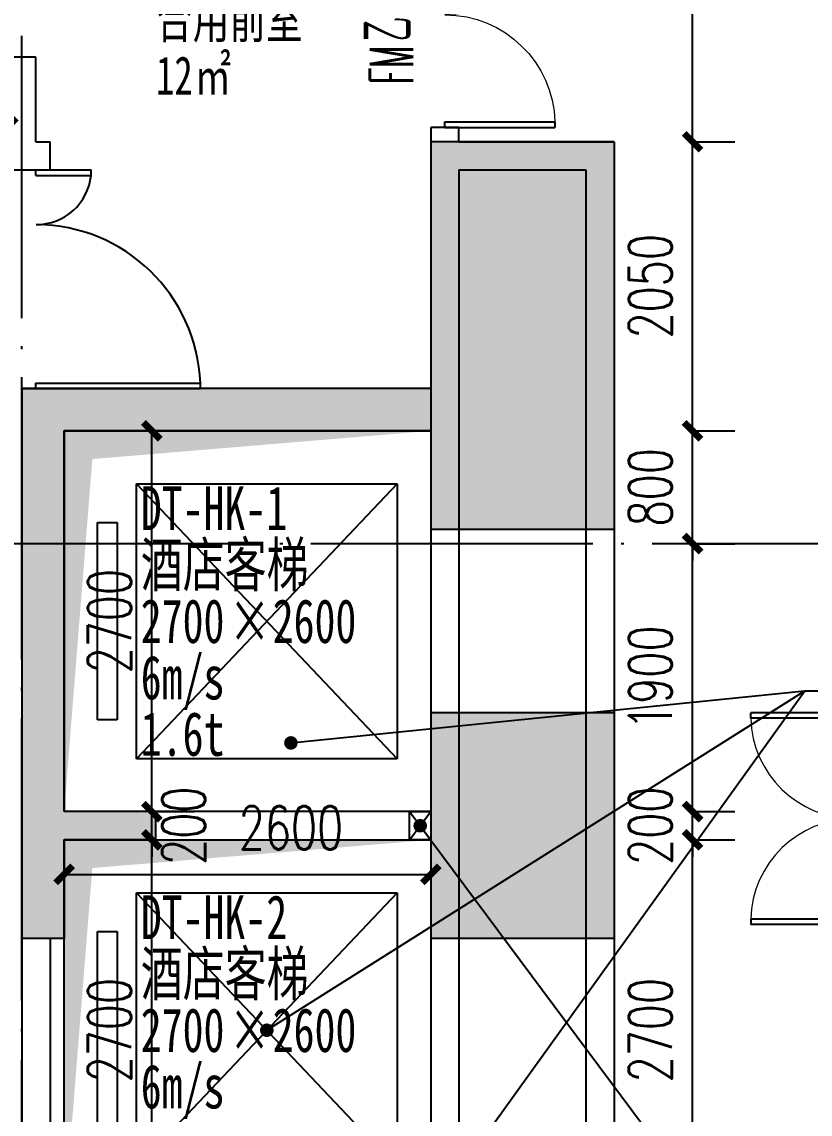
# Model space of a CAD drawing. Header units: millimetres. Extents: x 12325263 to 13848842, y -1463133 to 573208.
# Drawn here: x 12591197 to 12596787, y -621732 to -613987 of the extents above; entities that cross this region are included whole.
import ezdxf

# ---------------------------------------------------------------- set-up
doc = ezdxf.new("R2010")
doc.units = ezdxf.units.MM
doc.header["$LTSCALE"] = 1000
for name, pattern in [('ACAD_ISO02W100', [15, 12, -3]), ('DASHED2', [0.375, 0.25, -0.125]), ('DOTE', [2.42, 2, -0.2, 0.02, -0.2])]:
    doc.linetypes.add(name, pattern=pattern)
for name, color, linetype in [('A-ANNO-DIMS', 83, 'Continuous'), ('A-ANNO-TEXT', 7, 'Continuous'), ('A-AXIS', 16, 'DOTE'), ('A-FLOR-EVTR', 2, 'Continuous'), ('A-WALL', 5, 'Continuous'), ('A-WALL-PATT', 8, 'Continuous'), ('AXIS', 3, 'Continuous'), ('DOOR_FIRE', 1, 'Continuous'), ('DOOR_FIRE_TEXT', 7, 'Continuous'), ('PUB_DIM', 83, 'Continuous'), ('建筑-楼板开洞', 251, 'Continuous'), ('投影线', 6, 'ACAD_ISO02W100')]:
    doc.layers.add(name, color=color, linetype=linetype)
doc.styles.add('_TCH_DIM_T3', font='SIMPLEX.shx', dxfattribs={"width": 0.705882, "bigfont": 'GBCBIG.shx'})
doc.styles.add('_TCH_WINDOW', font='SIMPLEX', dxfattribs={"width": 0.7, "height": 3.5, "bigfont": 'GBCBIG'})
doc.styles.add('TITXV', font='', dxfattribs={"width": 0.7})
doc.styles.get('TITXV').set_extended_font_data('SimSun')
doc.dimstyles.new('_TCH_ARCH&&120', dxfattribs={"dimtxt": 306, "dimasz": 120, "dimexe": 300, "dimexo": 360, "dimgap": 147, "dimtad": 1, "dimdec": 0, "dimzin": 0, "dimdsep": 46, "dimtxsty": '_TCH_DIM_T3', "dimblk": 'ARCHTICK', "dimcen": 0.09, "dimclrt": 7, "dimazin": 2, "dimtfac": 1, "dimtdec": 0, "dimtix": 1, "dimtmove": 2, "dimatfit": 3, "dimfxl": 1, "dimfxlon": 1, "dimtolj": 1, "dimtzin": 0, "dimarcsym": 0})

# ---------------------------------------------------------------- blocks, each defined once
blk = doc.blocks.new('asfasfsdgdsfhsghh')
at = {"layer": 'A-WALL-PATT'}
for points in [[(-10200, 21050), (-10200, 19300), (-9766.7, 19200), (-8900, 19300), (-8900, 21050)], [(-9766.7, 19200), (-10200, 19300), (-13100, 19300), (-12800, 19000), (-10200, 19000)], [(-12800, 19000), (-13100, 19300), (-13100, 16300), (-12900, 16233.3), (-12800, 16300)], [(-9766.7, 19200), (-10200, 19000), (-10200, 18300), (-8900, 18300), (-8900, 19300)], [(-10200, 17000), (-10200, 15400), (-8900, 15400), (-8900, 17000)], [(-12900, 16233.3), (-13100, 16300), (-13100, 15400), (-12800, 15400), (-12800, 16100)], [(-12149.7, 16300), (-12800, 16300), (-12900, 16233.3), (-12800, 16100), (-12149.7, 16100)]]:
    blk.add_hatch(color=256, dxfattribs=at).paths.add_polyline_path(points)
at = {"layer": 'A-WALL'}
for p, q in [((-10200, 21050), (-10200, 19300)), ((-8900, 21050), (-10200, 21050)), ((-8900, 21050), (-8900, 19300)), ((-10200, 19300), (-13100, 19300)), ((-13100, 19300), (-13100, 16300)), ((-8900, 19300), (-8900, 18300)), ((-10200, 19000), (-12800, 19000)), ((-12800, 19000), (-12800, 16300)), ((-10200, 19000), (-10200, 18300)), ((-8900, 18300), (-10200, 18300)), ((-10200, 17000), (-10200, 15400)), ((-8900, 17000), (-10200, 17000)), ((-8900, 17000), (-8900, 15400)), ((-13100, 16300), (-13100, 15400)), ((-12149.7, 16300), (-12800, 16300)), ((-12149.7, 16100), (-12149.7, 16300)), ((-12149.7, 16100), (-12800, 16100)), ((-12800, 16100), (-12800, 15400)), ((-12800, 15400), (-13100, 15400)), ((-8900, 15400), (-10200, 15400))]:
    blk.add_line(p, q, dxfattribs=at)
blk = doc.blocks.new('_ArchTick')
at = {"color": 0, "linetype": 'ByBlock', "const_width": 0.4}
blk.add_lwpolyline([(-0.5, -0.5), (0.5, 0.5)], dxfattribs=at)
blk = doc.blocks.new('*D5327')
at = {"layer": 'A-ANNO-DIMS', "color": 0, "lineweight": -2, "transparency": 16777216}
for p, q in [((-1794.4, 375), (-1493.4, 375)), ((-1793.4, -2325), (-1793.4, 375)), ((-1794.4, -2325), (-1493.4, -2325))]:
    blk.add_line(p, q, dxfattribs=at)
at = {"layer": 'Defpoints', "color": 0, "transparency": 16777216}
for p in [(-2362.5, 375), (-1793.4, 375), (-2362.5, -2325)]:
    blk.add_point(p, dxfattribs=at)
at = {"layer": 'A-ANNO-DIMS', "color": 0, "lineweight": -2, "transparency": 16777216, "xscale": 120, "yscale": 120, "zscale": 120}
for p, rotation in [((-1793.4, 375), 90), ((-1793.4, -2325), 270)]:
    blk.add_blockref('_ArchTick', p, dxfattribs=dict(at, rotation=rotation))
at = {"layer": 'A-ANNO-DIMS', "color": 7, "transparency": 16777216, "insert": (-2093.4, -975), "char_height": 306, "attachment_point": 5, "rotation": 90, "style": '_TCH_DIM_T3'}
blk.add_mtext('\\A1;2700', dxfattribs=at)
blk = doc.blocks.new('*D5328')
at = {"layer": 'A-ANNO-DIMS', "color": 0, "lineweight": -2, "transparency": 16777216}
for p, q in [((-2362.5, -2216.1), (-2362.5, -2517.1)), ((-2362.5, -2217.1), (337.5, -2217.1)), ((337.5, -2216.1), (337.5, -2517.1))]:
    blk.add_line(p, q, dxfattribs=at)
at = {"layer": 'Defpoints', "color": 0, "transparency": 16777216}
for p in [(-2362.5, -1724.9), (337.5, -1724.9), (337.5, -2217.1)]:
    blk.add_point(p, dxfattribs=at)
at = {"layer": 'A-ANNO-DIMS', "color": 0, "lineweight": -2, "transparency": 16777216, "xscale": 120, "yscale": 120, "zscale": 120, "rotation": 180}
blk.add_blockref('_ArchTick', (-2362.5, -2217.1), dxfattribs=at)
at = {"layer": 'A-ANNO-DIMS', "color": 0, "lineweight": -2, "transparency": 16777216, "xscale": 120, "yscale": 120, "zscale": 120}
blk.add_blockref('_ArchTick', (337.5, -2217.1), dxfattribs=at)
at = {"layer": 'A-ANNO-DIMS', "color": 7, "transparency": 16777216, "insert": (-700.3, -1887.1), "char_height": 306, "attachment_point": 5, "style": '_TCH_DIM_T3'}
blk.add_mtext('\\A1;2700', dxfattribs=at)
blk = doc.blocks.new('*D5321')
at = {"layer": 'Defpoints', "color": 0, "transparency": 16777216}
for p in [(-2362.5, 800), (-1740.6, 800), (-2362.5, -1900)]:
    blk.add_point(p, dxfattribs=at)
at = {"layer": 'PUB_DIM', "color": 0, "lineweight": -2, "transparency": 16777216}
for p, q in [((-1741.6, 800), (-1440.6, 800)), ((-1740.6, -1900), (-1740.6, 800)), ((-1741.6, -1900), (-1440.6, -1900))]:
    blk.add_line(p, q, dxfattribs=at)
at = {"layer": 'PUB_DIM', "color": 0, "lineweight": -2, "transparency": 16777216, "xscale": 120, "yscale": 120, "zscale": 120}
for p, rotation in [((-1740.6, 800), 90), ((-1740.6, -1900), 270)]:
    blk.add_blockref('_ArchTick', p, dxfattribs=dict(at, rotation=rotation))
at = {"layer": 'PUB_DIM', "color": 7, "transparency": 16777216, "insert": (-2040.6, -550), "char_height": 306, "attachment_point": 5, "rotation": 90, "style": '_TCH_DIM_T3'}
blk.add_mtext('\\A1;2700', dxfattribs=at)
blk = doc.blocks.new('*D5322')
at = {"layer": 'Defpoints', "color": 0, "transparency": 16777216}
for p in [(-2362.5, -1900), (-1740.6, -1900), (-2362.5, -2100)]:
    blk.add_point(p, dxfattribs=at)
at = {"layer": 'PUB_DIM', "color": 0, "lineweight": -2, "transparency": 16777216}
for p, q in [((-1740.6, -1900), (-1740.6, -1780)), ((-1741.6, -1900), (-1440.6, -1900)), ((-1740.6, -2100), (-1740.6, -1900)), ((-1741.6, -2100), (-1440.6, -2100)), ((-1740.6, -2100), (-1740.6, -2220))]:
    blk.add_line(p, q, dxfattribs=at)
at = {"layer": 'PUB_DIM', "color": 0, "lineweight": -2, "transparency": 16777216, "xscale": 120, "yscale": 120, "zscale": 120}
for p, rotation in [((-1740.6, -1900), 270), ((-1740.6, -2100), 90)]:
    blk.add_blockref('_ArchTick', p, dxfattribs=dict(at, rotation=rotation))
at = {"layer": 'PUB_DIM', "color": 7, "transparency": 16777216, "insert": (-1514.3, -2000), "char_height": 306, "attachment_point": 5, "rotation": 90, "style": '_TCH_DIM_T3'}
blk.add_mtext('\\A1;200', dxfattribs=at)
blk = doc.blocks.new('*D5323')
at = {"layer": 'Defpoints', "color": 0, "transparency": 16777216}
for p in [(-2362.5, -2100), (-1740.6, -2100), (-2362.5, -4800)]:
    blk.add_point(p, dxfattribs=at)
at = {"layer": 'PUB_DIM', "color": 0, "lineweight": -2, "transparency": 16777216}
for p, q in [((-1741.6, -2100), (-1440.6, -2100)), ((-1740.6, -4800), (-1740.6, -2100)), ((-1741.6, -4800), (-1440.6, -4800))]:
    blk.add_line(p, q, dxfattribs=at)
at = {"layer": 'PUB_DIM', "color": 0, "lineweight": -2, "transparency": 16777216, "xscale": 120, "yscale": 120, "zscale": 120}
for p, rotation in [((-1740.6, -2100), 90), ((-1740.6, -4800), 270)]:
    blk.add_blockref('_ArchTick', p, dxfattribs=dict(at, rotation=rotation))
at = {"layer": 'PUB_DIM', "color": 7, "transparency": 16777216, "insert": (-2040.6, -3450), "char_height": 306, "attachment_point": 5, "rotation": 90, "style": '_TCH_DIM_T3'}
blk.add_mtext('\\A1;2700', dxfattribs=at)
blk = doc.blocks.new('*D5326')
at = {"layer": 'Defpoints', "color": 0, "transparency": 16777216}
for p in [(-2362.5, -1513.3), (237.5, -1513.3), (237.5, -2344.7)]:
    blk.add_point(p, dxfattribs=at)
at = {"layer": 'PUB_DIM', "color": 0, "lineweight": -2, "transparency": 16777216}
for p, q in [((-2362.5, -2343.7), (-2362.5, -2644.7)), ((-2362.5, -2344.7), (237.5, -2344.7)), ((237.5, -2343.7), (237.5, -2644.7))]:
    blk.add_line(p, q, dxfattribs=at)
at = {"layer": 'PUB_DIM', "color": 0, "lineweight": -2, "transparency": 16777216, "xscale": 120, "yscale": 120, "zscale": 120, "rotation": 180}
blk.add_blockref('_ArchTick', (-2362.5, -2344.7), dxfattribs=at)
at = {"layer": 'PUB_DIM', "color": 0, "lineweight": -2, "transparency": 16777216, "xscale": 120, "yscale": 120, "zscale": 120}
blk.add_blockref('_ArchTick', (237.5, -2344.7), dxfattribs=at)
at = {"layer": 'PUB_DIM', "color": 7, "transparency": 16777216, "insert": (-753.9, -2014.7), "char_height": 306, "attachment_point": 5, "style": '_TCH_DIM_T3'}
blk.add_mtext('\\A1;2600', dxfattribs=at)
blk = doc.blocks.new('asdfadfadgf')
for p, q in [((0, 100), (150, 300)), ((0, 300), (150, 100))]:
    blk.add_line(p, q)
blk.add_lwpolyline([(150, 300), (150, 100), (0, 100), (0, 300)], close=True)
blk = doc.blocks.new('qlzw')
at = {"layer": 'A-AXIS'}
for p, q in [((12457766.8, 979489.8), (12457766.8, 1082089.8)), ((12411416.8, 1014189.8), (12486866.8, 1014189.8))]:
    blk.add_line(p, q, dxfattribs=at)
blk = doc.blocks.new('*D2340')
at = {"layer": 'A-ANNO-DIMS', "color": 0, "lineweight": -2, "transparency": 16777216}
for p, q in [((12595952.2, -612136.8), (12596253.2, -612136.8)), ((12595953.2, -614836.8), (12595953.2, -612136.8)), ((12595952.2, -614836.8), (12596253.2, -614836.8))]:
    blk.add_line(p, q, dxfattribs=at)
at = {"layer": 'Defpoints', "color": 0, "transparency": 16777216}
for p in [(12594096.8, -612136.8), (12595953.2, -612136.8), (12594096.8, -614836.8)]:
    blk.add_point(p, dxfattribs=at)
at = {"layer": 'A-ANNO-DIMS', "color": 0, "lineweight": -2, "transparency": 16777216, "xscale": 120, "yscale": 120, "zscale": 120}
for p, rotation in [((12595953.2, -612136.8), 90), ((12595953.2, -614836.8), 270)]:
    blk.add_blockref('_ArchTick', p, dxfattribs=dict(at, rotation=rotation))
at = {"layer": 'A-ANNO-DIMS', "color": 7, "transparency": 16777216, "insert": (12595653.2, -613486.8), "char_height": 306, "attachment_point": 5, "rotation": 90, "style": '_TCH_DIM_T3'}
blk.add_mtext('\\A1;2700', dxfattribs=at)
blk = doc.blocks.new('*D2341')
at = {"layer": 'A-ANNO-DIMS', "color": 0, "lineweight": -2, "transparency": 16777216}
for p, q in [((12595952.2, -614836.8), (12596253.2, -614836.8)), ((12595953.2, -616886.8), (12595953.2, -614836.8)), ((12595952.2, -616886.8), (12596253.2, -616886.8))]:
    blk.add_line(p, q, dxfattribs=at)
at = {"layer": 'Defpoints', "color": 0, "transparency": 16777216}
for p in [(12594096.8, -614836.8), (12595953.2, -614836.8), (12594096.8, -616886.8)]:
    blk.add_point(p, dxfattribs=at)
at = {"layer": 'A-ANNO-DIMS', "color": 0, "lineweight": -2, "transparency": 16777216, "xscale": 120, "yscale": 120, "zscale": 120}
for p, rotation in [((12595953.2, -614836.8), 90), ((12595953.2, -616886.8), 270)]:
    blk.add_blockref('_ArchTick', p, dxfattribs=dict(at, rotation=rotation))
at = {"layer": 'A-ANNO-DIMS', "color": 7, "transparency": 16777216, "insert": (12595653.2, -615861.8), "char_height": 306, "attachment_point": 5, "rotation": 90, "style": '_TCH_DIM_T3'}
blk.add_mtext('\\A1;2050', dxfattribs=at)
blk = doc.blocks.new('*D2342')
at = {"layer": 'A-ANNO-DIMS', "color": 0, "lineweight": -2, "transparency": 16777216}
for p, q in [((12595953.2, -616886.8), (12595953.2, -616766.8)), ((12595952.2, -616886.8), (12596253.2, -616886.8)), ((12595953.2, -617686.8), (12595953.2, -616886.8)), ((12595952.2, -617686.8), (12596253.2, -617686.8)), ((12595953.2, -617686.8), (12595953.2, -617806.8))]:
    blk.add_line(p, q, dxfattribs=at)
at = {"layer": 'Defpoints', "color": 0, "transparency": 16777216}
for p in [(12594096.8, -616886.8), (12595953.2, -616886.8), (12594096.8, -617686.8)]:
    blk.add_point(p, dxfattribs=at)
at = {"layer": 'A-ANNO-DIMS', "color": 0, "lineweight": -2, "transparency": 16777216, "xscale": 120, "yscale": 120, "zscale": 120}
for p, rotation in [((12595953.2, -616886.8), 270), ((12595953.2, -617686.8), 90)]:
    blk.add_blockref('_ArchTick', p, dxfattribs=dict(at, rotation=rotation))
at = {"layer": 'A-ANNO-DIMS', "color": 7, "transparency": 16777216, "insert": (12595653.2, -617286.8), "char_height": 306, "attachment_point": 5, "rotation": 90, "style": '_TCH_DIM_T3'}
blk.add_mtext('\\A1;800', dxfattribs=at)
blk = doc.blocks.new('*D2343')
at = {"layer": 'A-ANNO-DIMS', "color": 0, "lineweight": -2, "transparency": 16777216}
for p, q in [((12595952.2, -617686.8), (12596253.2, -617686.8)), ((12595953.2, -619586.8), (12595953.2, -617686.8)), ((12595952.2, -619586.8), (12596253.2, -619586.8))]:
    blk.add_line(p, q, dxfattribs=at)
at = {"layer": 'Defpoints', "color": 0, "transparency": 16777216}
for p in [(12594096.8, -617686.8), (12595953.2, -617686.8), (12594096.8, -619586.8)]:
    blk.add_point(p, dxfattribs=at)
at = {"layer": 'A-ANNO-DIMS', "color": 0, "lineweight": -2, "transparency": 16777216, "xscale": 120, "yscale": 120, "zscale": 120}
for p, rotation in [((12595953.2, -617686.8), 90), ((12595953.2, -619586.8), 270)]:
    blk.add_blockref('_ArchTick', p, dxfattribs=dict(at, rotation=rotation))
at = {"layer": 'A-ANNO-DIMS', "color": 7, "transparency": 16777216, "insert": (12595653.2, -618636.8), "char_height": 306, "attachment_point": 5, "rotation": 90, "style": '_TCH_DIM_T3'}
blk.add_mtext('\\A1;1900', dxfattribs=at)
blk = doc.blocks.new('*D2344')
at = {"layer": 'A-ANNO-DIMS', "color": 0, "lineweight": -2, "transparency": 16777216}
for p, q in [((12595953.2, -619586.8), (12595953.2, -619466.8)), ((12595952.2, -619586.8), (12596253.2, -619586.8)), ((12595953.2, -619786.8), (12595953.2, -619586.8)), ((12595952.2, -619786.8), (12596253.2, -619786.8)), ((12595953.2, -619786.8), (12595953.2, -619906.8))]:
    blk.add_line(p, q, dxfattribs=at)
at = {"layer": 'Defpoints', "color": 0, "transparency": 16777216}
for p in [(12594096.8, -619586.8), (12595953.2, -619586.8), (12594096.8, -619786.8)]:
    blk.add_point(p, dxfattribs=at)
at = {"layer": 'A-ANNO-DIMS', "color": 0, "lineweight": -2, "transparency": 16777216, "xscale": 120, "yscale": 120, "zscale": 120}
for p, rotation in [((12595953.2, -619586.8), 270), ((12595953.2, -619786.8), 90)]:
    blk.add_blockref('_ArchTick', p, dxfattribs=dict(at, rotation=rotation))
at = {"layer": 'A-ANNO-DIMS', "color": 7, "transparency": 16777216, "insert": (12595653.2, -619686.8), "char_height": 306, "attachment_point": 5, "rotation": 90, "style": '_TCH_DIM_T3'}
blk.add_mtext('\\A1;200', dxfattribs=at)
blk = doc.blocks.new('*D2345')
at = {"layer": 'A-ANNO-DIMS', "color": 0, "lineweight": -2, "transparency": 16777216}
for p, q in [((12595952.2, -619786.8), (12596253.2, -619786.8)), ((12595953.2, -622486.8), (12595953.2, -619786.8)), ((12595952.2, -622486.8), (12596253.2, -622486.8))]:
    blk.add_line(p, q, dxfattribs=at)
at = {"layer": 'Defpoints', "color": 0, "transparency": 16777216}
for p in [(12594096.8, -619786.8), (12595953.2, -619786.8), (12594096.8, -622486.8)]:
    blk.add_point(p, dxfattribs=at)
at = {"layer": 'A-ANNO-DIMS', "color": 0, "lineweight": -2, "transparency": 16777216, "xscale": 120, "yscale": 120, "zscale": 120}
for p, rotation in [((12595953.2, -619786.8), 90), ((12595953.2, -622486.8), 270)]:
    blk.add_blockref('_ArchTick', p, dxfattribs=dict(at, rotation=rotation))
at = {"layer": 'A-ANNO-DIMS', "color": 7, "transparency": 16777216, "insert": (12595653.2, -621136.8), "char_height": 306, "attachment_point": 5, "rotation": 90, "style": '_TCH_DIM_T3'}
blk.add_mtext('\\A1;2700', dxfattribs=at)
blk = doc.blocks.new('$DorLib2D$00000002')
for p, q in [((-0.5, 0), (-0.5, 0.4875)), ((-0.475, 0.4875), (-0.5, 0.4875)), ((-0.475, 0), (-0.475, 0.4875)), ((0.475, 0), (0.475, 0.4875)), ((0.475, 0.4875), (0.5, 0.4875)), ((0.5, 0), (0.5, 0.4875)), ((-0.5, 0), (-0.475, 0)), ((0.5, 0), (0.475, 0))]:
    blk.add_line(p, q)
at = {"lineweight": 13}
for centre, start, end in [((-0.4875, 0), 0, 88.5307), ((0.4875, 0), 91.4693, 180)]:
    blk.add_arc(centre, 0.4875, start, end, dxfattribs=at)
blk = doc.blocks.new('$DorLib2D$00000225')
at = {"color": 0}
for p, q in [((0.475, -0.0014), (0.475, 0.7521)), ((0.475, 0.7521), (0.5, 0.7521)), ((0.5, -0.0014), (0.5, 0.7521)), ((-0.5, 0), (-0.5, 0.252)), ((-0.475, 0.252), (-0.5, 0.252)), ((-0.475, 0), (-0.475, 0.252)), ((-0.475, 0), (-0.5, 0)), ((0.475, -0.0014), (0.5, -0.0014))]:
    blk.add_line(p, q, dxfattribs=at)
for centre, radius, start, end in [((0.5046, -0.0019), 0.7546, 92.2493, 179.7238), ((-0.5008, 0.0026), 0.2508, 359.7899, 84.0974)]:
    blk.add_arc(centre, radius, start, end, dxfattribs=at)
blk = doc.blocks.new('asdfasgdg')
at = {"layer": '建筑-楼板开洞'}
h = blk.add_hatch(color=256, dxfattribs=at)
h.dxf.hatch_style = 1
h.paths.add_polyline_path([(-2362.5, -2325), (-2362.5, 375), (337.5, 375), (-2162.5, 175)])
at = {"layer": 'A-FLOR-EVTR'}
for p, q in [((-1850, 0), (0, 0)), ((-1850, -1950), (-1850, 0)), ((-1850, 0), (0, -1950)), ((0, 0), (-1850, -1950)), ((0, 0), (0, -1950)), ((-2125, -275), (-1987.5, -275)), ((-2125, -1675), (-2125, -275)), ((-1987.5, -275), (-1987.5, -1675)), ((-1987.5, -1675), (-2125, -1675)), ((0, -1950), (-1850, -1950))]:
    blk.add_line(p, q, dxfattribs=at)
blk.add_lwpolyline([(-2362.5, -2325), (-2362.5, 375), (337.5, 375), (337.5, -2325)], close=True, dxfattribs=at)
at = {"layer": 'A-ANNO-TEXT', "style": 'TITXV', "width": 0.7}
for s, p in [('DT-AS-1', (-1793.4, -30.5)), ('公寓服务梯', (-1793.4, -430.5)), ('/', (-432.3, -430.5)), ('消防电梯', (-296.2, -430.5)), ('2700', (-1793.4, -830.5)), ('×', (-1248.9, -830.5)), ('2700', (-976.7, -830.5)), ('3m/s', (-1793.4, -1230.5)), ('1.6t', (-1793.4, -1630.5))]:
    blk.add_text(s, height=271.9, dxfattribs=at).set_placement(p)
at = {"layer": 'A-ANNO-DIMS'}
dim = blk.add_aligned_dim(p1=(-2362.5, -2325), p2=(-2362.5, 375), distance=-569.1, dimstyle='_TCH_ARCH&&120', dxfattribs=at)
dim.commit()
dim.dimension.update_dxf_attribs({"geometry": '*D5327', "text_midpoint": (-2093.4, -975)})
dim = blk.add_linear_dim(base=(337.5, -2217.1), p1=(-2362.5, -1724.9), p2=(337.5, -1724.9), angle=360, dimstyle='_TCH_ARCH&&120', dxfattribs=at)
dim.commit()
dim.dimension.update_dxf_attribs({"geometry": '*D5328', "text_midpoint": (-700.3, -1887.1), "dimtype": 161})
blk = doc.blocks.new('ASDFDAGDFGFDSH')
at = {"layer": '建筑-楼板开洞'}
h = blk.add_hatch(color=256, dxfattribs=at)
h.dxf.hatch_style = 1
h.paths.add_polyline_path([(-2362.5, -1900), (-2362.5, 800), (237.5, 800), (-2162.5, 600)])
h = blk.add_hatch(color=256, dxfattribs=at)
h.dxf.hatch_style = 1
h.paths.add_polyline_path([(-2362.5, -4800), (-2362.5, -2100), (237.5, -2100), (-2162.5, -2300)])
at = {"layer": 'A-FLOR-EVTR'}
for p, q in [((-1850, 425), (0, 425)), ((-1850, -1525), (-1850, 425)), ((-1850, 425), (0, -1525)), ((0, 425), (-1850, -1525)), ((0, 425), (0, -1525)), ((-2125, 150), (-1987.5, 150)), ((-2125, -1250), (-2125, 150)), ((-1987.5, 150), (-1987.5, -1250)), ((-1987.5, -1250), (-2125, -1250)), ((0, -1525), (-1850, -1525)), ((-1850, -2475), (0, -2475)), ((-1850, -4425), (-1850, -2475)), ((-1850, -2475), (0, -4425)), ((0, -2475), (-1850, -4425)), ((0, -2475), (0, -4425)), ((-2125, -2750), (-1987.5, -2750)), ((-2125, -4150), (-2125, -2750)), ((-1987.5, -2750), (-1987.5, -4150))]:
    blk.add_line(p, q, dxfattribs=at)
for points in [[(-2362.5, -1900), (-2362.5, 800), (237.5, 800), (237.5, -1900)], [(-2362.5, -4800), (-2362.5, -2100), (237.5, -2100), (237.5, -4800)]]:
    blk.add_lwpolyline(points, close=True, dxfattribs=at)
at = {"layer": 'A-ANNO-TEXT', "style": 'TITXV', "width": 0.7}
for s, height, p in [('DT-HK-1', 311.55, (-1819.3, 95.8)), ('酒店客梯', 311.55, (-1819.3, -304.2)), ('2700', 311.55, (-1819.3, -704.2)), ('×', 311.6, (-1195.5, -704.2)), ('2600', 311.55, (-883.6, -704.2)), ('6m/s', 311.55, (-1819.3, -1104.2)), ('1.6t', 311.55, (-1819.3, -1504.2)), ('DT-HK-2', 311.55, (-1819.3, -2804.2)), ('酒店客梯', 311.55, (-1819.3, -3204.2)), ('2700', 311.55, (-1819.3, -3604.2)), ('×', 311.6, (-1195.5, -3604.2)), ('2600', 311.55, (-883.6, -3604.2)), ('6m/s', 311.55, (-1819.3, -4004.2))]:
    blk.add_text(s, height=height, dxfattribs=at).set_placement(p)
at = {"layer": 'PUB_DIM'}
for p1, p2, picture, middle in [((-2362.5, -1900), (-2362.5, 800), '*D5321', (-2040.6, -550)), ((-2362.5, -4800), (-2362.5, -2100), '*D5323', (-2040.6, -3450))]:
    dim = blk.add_aligned_dim(p1=p1, p2=p2, distance=-621.9, dimstyle='_TCH_ARCH&&120', dxfattribs=at)
    dim.commit()
    dim.dimension.update_dxf_attribs({"geometry": picture, "text_midpoint": middle})
for base, p1, p2, angle, picture, middle in [((237.5, -2344.7), (-2362.5, -1513.3), (237.5, -1513.3), 0, '*D5326', (-753.9, -2014.7)), ((-1740.6, -1900), (-2362.5, -2100), (-2362.5, -1900), 90, '*D5322', (-1514.3, -2000))]:
    dim = blk.add_linear_dim(base=base, p1=p1, p2=p2, angle=angle, dimstyle='_TCH_ARCH&&120', dxfattribs=at)
    dim.commit()
    dim.dimension.update_dxf_attribs({"geometry": picture, "text_midpoint": middle, "dimtype": 161})

msp = doc.modelspace()

# ---------------------------------------------------------------- hatches: boundary and pattern name
at = {"layer": 'A-WALL-PATT'}
h = msp.add_hatch(dxfattribs=at)
h.set_pattern_fill('ANSI37', color=252, scale=150)
h.set_pattern_definition([(45, (-400000, 0), (-168.3798023, 168.3798023), []), (135, (-400000, 0), (-168.3798023, -168.3798023), [])])
edge = h.paths.add_edge_path()
edge.add_line((12617170, -539458), (12627664.7, -539458))
edge.add_line((12627664.7, -539458), (12617498.2, -546587.6))
edge.add_line((12617498.2, -546587.6), (12598406.6, -559976.1))
edge.add_line((12598406.6, -559976.1), (12585091.3, -540989.1))
edge.add_line((12585091.3, -540989.1), (12584144.7, -541197.3))
edge.add_line((12584144.7, -541197.3), (12583864.1, -542803.9))
edge.add_arc((12578880.4, -541928.7), 5060, 269.14738, 350.03971, ccw=False)
edge.add_arc((12578698.9, -554127.5), 7140.2, 89.14809, 125.03345)
edge.add_line((12574600, -548281), (12560037.5, -558490.6))
edge.add_line((12560037.5, -558490.6), (12559927.1, -558471.2))
edge.add_line((12559927.1, -558471.2), (12559927.1, -564050))
edge.add_line((12559927.1, -564050), (12558858.8, -564810))
edge.add_line((12558858.8, -564810), (12559927.1, -566333.2))
edge.add_line((12559927.1, -566333.2), (12559927.6, -588159))
edge.add_line((12559927.6, -588159), (12558263.3, -589586.8))
edge.add_line((12558263.3, -589586.8), (12557796.8, -589586.8))
edge.add_line((12557796.8, -589586.8), (12557796.8, -598151.2))
edge.add_line((12557796.8, -598151.2), (12560482.1, -600836.4))
edge.add_arc((12552451.5, -592361.2), 11675.6, 270.02561, 313.45682, ccw=False)
edge.add_line((12552456.7, -604036.8), (12551424.9, -604036.8))
edge.add_arc((12551424.9, -607536.8), 3500, 90, 186.80534)
edge.add_line((12547949.6, -607951.5), (12549871.4, -624055.3))
edge.add_line((12549871.4, -624055.3), (12550966.8, -633201.5))
edge.add_line((12550966.8, -633201.5), (12550966.8, -643886.8))
edge.add_line((12550966.8, -643886.8), (12550966.8, -653386.8))
edge.add_line((12550966.8, -653386.8), (12614072.2, -653386.8))
edge.add_line((12614072.2, -653386.8), (12616970.5, -653386.8))
edge.add_arc((12639113.3, -663769.1), 24455.9, 154.87893, 159.83059)
edge.add_arc((12619069.5, -656056.1), 3000, 166.12633, 249.14639)
edge.add_arc((12632240.8, -621479.9), 40000, 249.14639, 262.18067)
edge.add_line((12626798.8, -661108), (12526241.6, -661108))
edge.add_line((12526241.6, -661108), (12526241.6, -616108))
edge.add_line((12526241.6, -616108), (12504241.6, -616108))
edge.add_line((12504241.6, -616108), (12504241.6, -539458))
edge.add_line((12504241.6, -539458), (12586460, -539458))
edge.add_line((12586460, -539458), (12617170, -539458))

# ---------------------------------------------------------------- linework, layer by layer
at = {"layer": 'A-WALL'}
for p, q in [((12591296.8, -614236.8), (12591096.8, -614236.8)), ((12591296.8, -614836.8), (12591296.8, -614236.8)), ((12594296.8, -614736.8), (12594096.8, -614736.8)), ((12594096.8, -614736.8), (12594096.8, -614936.8)), ((12594296.8, -614836.8), (12594296.8, -614736.8)), ((12591296.8, -614836.8), (12591396.8, -614836.8)), ((12591396.8, -615036.8), (12591396.8, -614836.8)), ((12594296.8, -614836.8), (12595396.8, -614836.8)), ((12595396.8, -614836.8), (12595396.8, -626736.8)), ((12594096.8, -614936.8), (12594096.8, -626536.8)), ((12589696.8, -615036.8), (12591196.8, -615036.8)), ((12591196.8, -615036.8), (12591396.8, -615036.8)), ((12594296.8, -615036.8), (12594296.8, -626536.8)), ((12594296.8, -615036.8), (12595196.8, -615036.8)), ((12595196.8, -615036.8), (12595196.8, -626536.8)), ((12591196.8, -616586.8), (12591396.8, -616586.8)), ((12591196.8, -620486.8), (12591196.8, -626536.8)), ((12591396.8, -620486.8), (12591196.8, -620486.8)), ((12591396.8, -620486.8), (12591396.8, -626536.8))]:
    msp.add_line(p, q, dxfattribs=at)
at = {"layer": 'AXIS'}
for p, q in [((12592934.3, -621136.8), (12596750, -618729.6)), ((12592934.3, -624036.8), (12596750, -618729.6)), ((12593104.9, -619099.5), (12596750, -618729.6)), ((12596750, -618729.6), (12598793.2, -618729.6)), ((12594021.8, -619686.8), (12596750, -623350))]:
    msp.add_line(p, q, dxfattribs=at)
at = {"layer": 'AXIS', "const_width": 48}
for points in [[(12593081.1, -619101.9, 1), (12593128.8, -619097, 1)], [(12594007.5, -619667.5, 1), (12594036.1, -619706, 1)], [(12592914, -621149.6, 1), (12592954.6, -621124, 1)]]:
    msp.add_lwpolyline(points, format="xyb", close=True, dxfattribs=at)

# ---------------------------------------------------------------- block references
for name, p in [('asfasfsdgdsfhsghh', (12604296.8, -635886.8)), ('asdfasgdg', (12590759.3, -612511.8)), ('ASDFDAGDFGFDSH', (12593859.3, -617686.8)), ('asdfadfadgf', (12593946.8, -619886.8))]:
    msp.add_blockref(name, p)
at = {"layer": 'DOOR_FIRE', "zscale": 200, "rotation": 270}
for name, p, xscale, yscale in [('$DorLib2D$00000002', (12594196.8, -613936.8), -1600, 1600), ('$DorLib2D$00000225', (12591296.8, -615811.8), 1550, 1550), ('$DorLib2D$00000002', (12597096.8, -619636.8), -1500, -1500)]:
    msp.add_blockref(name, p, dxfattribs=dict(at, xscale=xscale, yscale=yscale))
at = {"layer": '投影线', "linetype": 'DASHED2', "ltscale": 2}
msp.add_blockref('qlzw', (133430, -1631876.5), dxfattribs=at)

# ---------------------------------------------------------------- texts
at = {"layer": 'A-ANNO-TEXT', "style": 'TITXV', "width": 0.7}
for s, p in [('合用前室', (12592149, -614102.6)), ('12', (12592149, -614502.6)), ('㎡', (12592421.2, -614502.6))]:
    msp.add_text(s, height=271.9, dxfattribs=at).set_placement(p)
at = {"layer": 'DOOR_FIRE_TEXT', "style": '_TCH_WINDOW'}
for s, height, width, p in [('乙', 347.2, 0.7, (12593970.9, -614126.1)), ('FM', 306, 0.494118, (12593970.9, -614428.5))]:
    msp.add_text(s, height=height, rotation=90, dxfattribs=dict(at, width=width)).set_placement(p)

# ---------------------------------------------------------------- dimensions: what is measured, and where the dimension line sits
at = {"layer": 'A-ANNO-DIMS'}
for p1, p2, picture, middle in [((12594096.8, -614836.8), (12594096.8, -612136.8), '*D2340', (12595653.2, -613486.8)), ((12594096.8, -616886.8), (12594096.8, -614836.8), '*D2341', (12595653.2, -615861.8)), ((12594096.8, -617686.8), (12594096.8, -616886.8), '*D2342', (12595653.2, -617286.8)), ((12594096.8, -619586.8), (12594096.8, -617686.8), '*D2343', (12595653.2, -618636.8)), ((12594096.8, -619786.8), (12594096.8, -619586.8), '*D2344', (12595653.2, -619686.8)), ((12594096.8, -622486.8), (12594096.8, -619786.8), '*D2345', (12595653.2, -621136.8))]:
    dim = msp.add_aligned_dim(p1=p1, p2=p2, distance=-1856.4, dimstyle='_TCH_ARCH&&120', dxfattribs=at)
    dim.commit()
    dim.dimension.update_dxf_attribs({"geometry": picture, "text_midpoint": middle})

doc.saveas('drawing.dxf')
